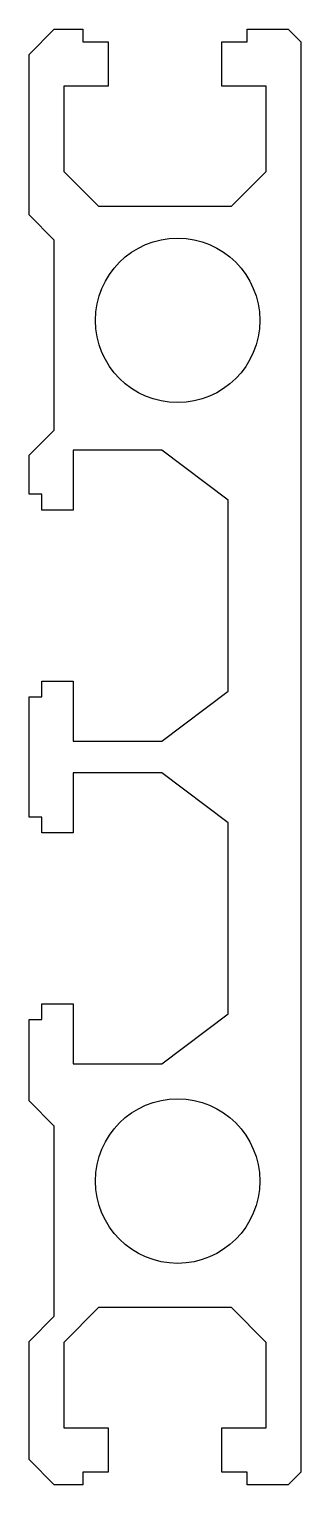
# Model space of a CAD drawing. Extents: x 718 to 739, y -114 to 1.
import ezdxf

# ---------------------------------------------------------------- set-up
doc = ezdxf.new("R2010")
doc.units = 0
doc.header["$LTSCALE"] = 15
doc.layers.get('0').update_dxf_attribs({"linetype": 'CONTINUOUS'})

msp = doc.modelspace()

# ---------------------------------------------------------------- linework, layer by layer
msp.add_lwpolyline([(718.68, -51.59), (718.68, -50.34), (721.18, -50.34), (721.18, -55.09), (728.18, -55.09), (733.43, -51.13), (733.43, -36.05), (728.18, -32.09), (721.18, -32.09), (721.18, -36.84), (718.68, -36.84), (718.68, -35.59), (717.68, -35.59), (717.68, -32.51), (719.68, -30.51), (719.68, -15.51), (717.68, -13.51), (717.68, -0.84), (719.68, 1.16), (721.93, 1.16), (721.93, 0.16), (723.93, 0.16), (723.93, -3.34), (720.43, -3.34), (720.43, -10.09), (723.18, -12.84), (733.68, -12.84), (736.43, -10.09), (736.43, -3.34), (732.93, -3.34), (732.93, 0.16), (734.93, 0.16), (734.93, 1.16), (738.18, 1.16), (739.18, 0.16), (739.18, -112.84), (738.18, -113.84), (734.93, -113.84), (734.93, -112.84), (732.93, -112.84), (732.93, -109.34), (736.43, -109.34), (736.43, -102.59), (733.68, -99.84), (723.18, -99.84), (720.43, -102.59), (720.43, -109.34), (723.93, -109.34), (723.93, -112.84), (721.93, -112.84), (721.93, -113.84), (719.68, -113.84), (717.68, -111.84), (717.68, -102.51), (719.68, -100.51), (719.68, -85.51), (717.68, -83.51), (717.68, -77.09), (718.68, -77.09), (718.68, -75.84), (721.18, -75.84), (721.18, -80.59), (728.18, -80.59), (733.43, -76.63), (733.43, -61.55), (728.18, -57.59), (721.18, -57.59), (721.18, -62.34), (718.68, -62.34), (718.68, -61.09), (717.68, -61.09), (717.68, -51.59)], close=True)
for centre in [(729.43, -21.85), (729.43, -89.84)]:
    msp.add_circle(centre, 6.5)

doc.saveas('drawing.dxf')
